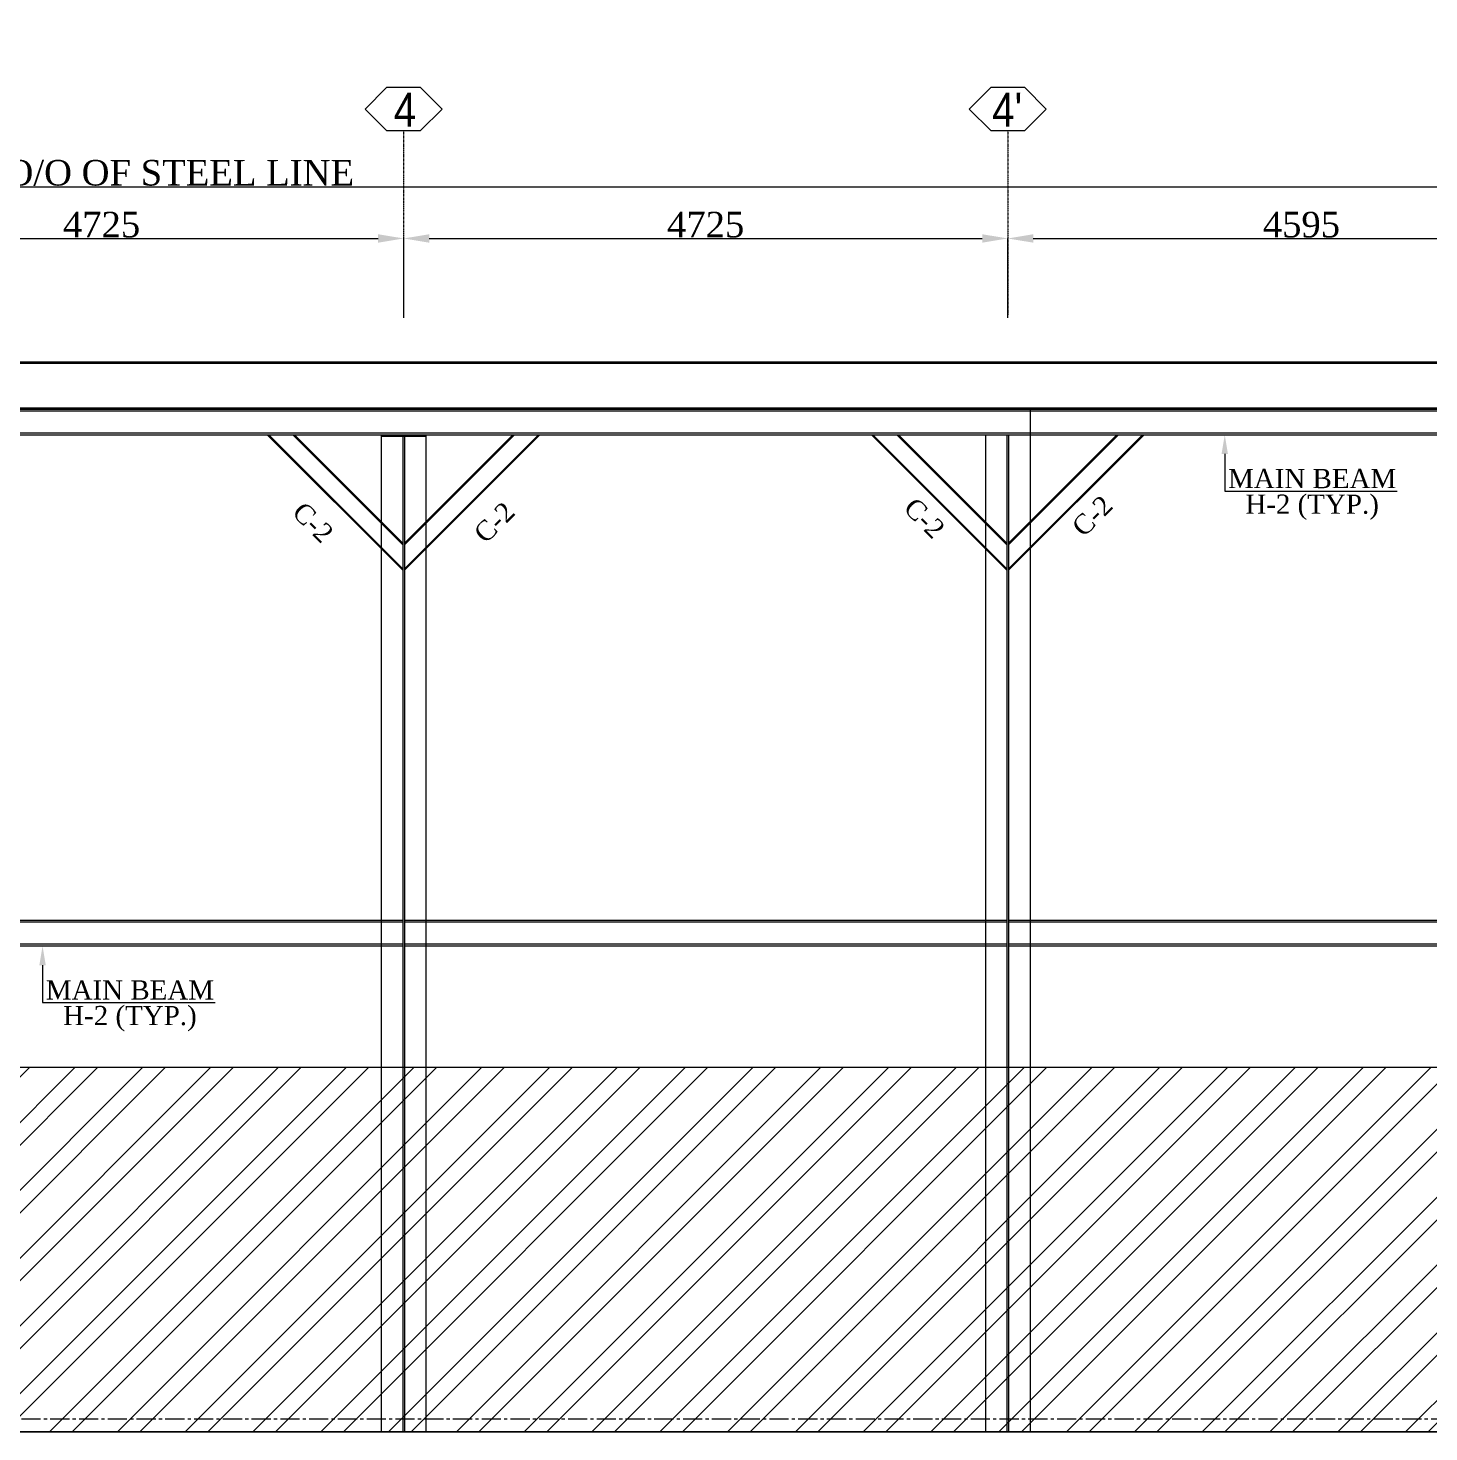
# Model space of a CAD drawing. Header units: millimetres. Extents: x 0 to 13151789, y -1482478 to 0.
# Drawn here: x 12892236 to 12903193, y -1377005 to -1366024 of the extents above; entities that cross this region are included whole.
import ezdxf
from ezdxf.entities.mleader import LeaderData, LeaderLine
from ezdxf.math import Vec2, Vec3

# ---------------------------------------------------------------- set-up
doc = ezdxf.new("R2010")
doc.units = ezdxf.units.MM
doc.header["$LTSCALE"] = 0.4
doc.header["$MEASUREMENT"] = 0
doc.header["$PDMODE"] = 66
for name, pattern in [('CENTER', [2, 1.25, -0.25, 0.25, -0.25]), ('CENTER2', [1.125, 0.75, -0.125, 0.125, -0.125]), ('XKITLINE03', [6, 3, -1, 1, -1])]:
    doc.linetypes.add(name, pattern=pattern)
doc.layers.get('0').update_dxf_attribs({"lineweight": 0})
doc.layers.get('Defpoints').update_dxf_attribs({"lineweight": 0})
for name, color, linetype, lineweight in [('2', 3, 'Continuous', 0), ('Grid', 202, 'CENTER', 0), ('GRIDDIM', 6, 'Continuous', 0), ('Layer 1', 7, 'Continuous', 0), ('Other object type', 1, 'Continuous', 0), ('Outer Line', 1, 'Continuous', 0)]:
    doc.layers.add(name, color=color, linetype=linetype, lineweight=lineweight)
doc.styles.add('ARIAL_', font='arial.ttf')
doc.styles.add('style2', font='ARIALN.TTF')
doc.styles.add('TNROMAN', font='times.ttf')
doc.dimstyles.new('shahid', dxfattribs={"dimtxt": 37.0005, "dimasz": 20, "dimexe": 8, "dimexo": 10, "dimgap": 5, "dimtad": 3, "dimdec": 0, "dimrnd": 1, "dimzin": 0, "dimdsep": 46, "dimtxsty": 'style2', "dimcen": 0.09, "dimclrt": 1, "dimadec": 0, "dimazin": 0, "dimtfac": 1, "dimtdec": 0, "dimtix": 1, "dimtmove": 1, "dimatfit": 3, "dimfxl": 1, "dimtolj": 1, "dimtzin": 0, "dimlwd": 5, "dimlwe": 5, "dimarcsym": 0})

# ---------------------------------------------------------------- blocks, each defined once
blk = doc.blocks.new('*D272')
at = {"layer": 'Defpoints', "color": 0, "lineweight": 0, "transparency": 16777216}
for p in [(12895174, -1367670), (12890449, -1368291), (12895174, -1368291)]:
    blk.add_point(p, dxfattribs=at)
at = {"layer": 'Layer 1', "color": 8, "lineweight": 5, "transparency": 16777216}
for p, q in [((12890449, -1368291), (12890449, -1367670)), ((12890649, -1367670), (12894974, -1367670)), ((12895174, -1368291), (12895174, -1367670))]:
    blk.add_line(p, q, dxfattribs=at)
at = {"layer": 'Layer 1', "color": 8, "lineweight": 0, "transparency": 16777216}
for points in [[(12890649, -1367637), (12890649, -1367703), (12890449, -1367670)], [(12894974, -1367637), (12894974, -1367703), (12895174, -1367670)]]:
    blk.add_solid(points, dxfattribs=at)
at = {"layer": 'Layer 1', "color": 2, "lineweight": 0, "transparency": 16777216, "insert": (12892811, -1367563), "char_height": 200, "attachment_point": 5, "style": 'TNROMAN'}
blk.add_mtext('\\A1;4725', dxfattribs=at)
blk = doc.blocks.new('*D273')
at = {"layer": 'Defpoints', "color": 0, "lineweight": 0, "transparency": 16777216}
for p in [(12899899, -1367670), (12895174, -1368291), (12899899, -1368291)]:
    blk.add_point(p, dxfattribs=at)
at = {"layer": 'Layer 1', "color": 8, "lineweight": 5, "transparency": 16777216}
for p, q in [((12895174, -1368291), (12895174, -1367670)), ((12895374, -1367670), (12899699, -1367670)), ((12899899, -1368291), (12899899, -1367670))]:
    blk.add_line(p, q, dxfattribs=at)
at = {"layer": 'Layer 1', "color": 8, "lineweight": 0, "transparency": 16777216}
for points in [[(12895374, -1367637), (12895374, -1367703), (12895174, -1367670)], [(12899699, -1367637), (12899699, -1367703), (12899899, -1367670)]]:
    blk.add_solid(points, dxfattribs=at)
at = {"layer": 'Layer 1', "color": 2, "lineweight": 0, "transparency": 16777216, "insert": (12897536, -1367563), "char_height": 200, "attachment_point": 5, "style": 'TNROMAN'}
blk.add_mtext('\\A1;4725', dxfattribs=at)
blk = doc.blocks.new('*D274')
at = {"layer": 'Defpoints', "color": 0, "lineweight": 0, "transparency": 16777216}
for p in [(12904494, -1367670), (12899899, -1368291), (12904494, -1368291)]:
    blk.add_point(p, dxfattribs=at)
at = {"layer": 'Layer 1', "color": 8, "lineweight": 5, "transparency": 16777216}
for p, q in [((12899899, -1368291), (12899899, -1367670)), ((12900099, -1367670), (12904294, -1367670)), ((12904494, -1368291), (12904494, -1367670))]:
    blk.add_line(p, q, dxfattribs=at)
at = {"layer": 'Layer 1', "color": 8, "lineweight": 0, "transparency": 16777216}
for points in [[(12900099, -1367637), (12900099, -1367703), (12899899, -1367670)], [(12904294, -1367637), (12904294, -1367703), (12904494, -1367670)]]:
    blk.add_solid(points, dxfattribs=at)
at = {"layer": 'Layer 1', "color": 2, "lineweight": 0, "transparency": 16777216, "insert": (12902196, -1367563), "char_height": 200, "attachment_point": 5, "style": 'TNROMAN'}
blk.add_mtext('\\A1;4595', dxfattribs=at)
blk = doc.blocks.new('*D275')
at = {"layer": 'Defpoints', "color": 0, "lineweight": 0, "transparency": 16777216}
for p in [(12913534, -1367267), (12871038, -1368267), (12913534, -1368267)]:
    blk.add_point(p, dxfattribs=at)
at = {"layer": 'Layer 1', "color": 8, "lineweight": 5, "transparency": 16777216}
for p, q in [((12871038, -1368267), (12871038, -1367267)), ((12871238, -1367267), (12913334, -1367267)), ((12913534, -1368267), (12913534, -1367267))]:
    blk.add_line(p, q, dxfattribs=at)
at = {"layer": 'Layer 1', "color": 8, "lineweight": 0, "transparency": 16777216}
for points in [[(12871238, -1367234), (12871238, -1367301), (12871038, -1367267)], [(12913334, -1367234), (12913334, -1367301), (12913534, -1367267)]]:
    blk.add_solid(points, dxfattribs=at)
at = {"layer": 'Layer 1', "color": 2, "lineweight": 0, "transparency": 16777216, "insert": (12892286, -1367158), "char_height": 200, "attachment_point": 5, "style": 'TNROMAN'}
blk.add_mtext('\\A1;LENGTH : 42496 O/O OF STEEL LINE ', dxfattribs=at)

msp = doc.modelspace()

# ---------------------------------------------------------------- hatches: boundary and pattern name
at = {"layer": 'Other object type', "lineweight": 0}
h = msp.add_hatch(dxfattribs=at)
h.set_pattern_fill('ANSI32', scale=1000)
h.set_pattern_definition([(45, (5260245, -1962668.04), (-265.165043, 265.165043), []), (45, (5260421.76, -1962668.04), (-265.165043, 265.165043), [])])
h.paths.add_polyline_path([(12891143.2, -1375269.1), (12891143.2, -1375885.7), (12889741.4, -1375885.7), (12889741.4, -1375269.1)])
h.paths.add_polyline_path([(12904668.6, -1377004.8), (12904668.6, -1374152.8), (12871037.6, -1374152.8), (12871037.6, -1377004.8)])

# ---------------------------------------------------------------- linework, layer by layer
at = {"lineweight": 0, "ltscale": 0.0025}
for points in [[(12901621.2, -1369354.8), (12901596.2, -1369204.8), (12901571.2, -1369354.8)], [(12892374.6, -1373354.8), (12892349.6, -1373204.8), (12892324.6, -1373354.8)]]:
    msp.add_solid(points, dxfattribs=at)
at = {"layer": '2', "lineweight": 0}
for p, q in [((12900073.6, -1369004.8), (12900073.6, -1377004.8)), ((12894998.6, -1369204.8), (12894998.6, -1377004.8)), ((12895167.6, -1369204.8), (12895167.6, -1377004.8)), ((12895179.6, -1369204.8), (12895179.6, -1377004.8)), ((12895348.6, -1369204.8), (12895348.6, -1377004.8)), ((12899723.6, -1369204.8), (12899723.6, -1377004.8)), ((12899892.6, -1369204.8), (12899892.6, -1377004.8)), ((12899904.6, -1369204.8), (12899904.6, -1377004.8))]:
    msp.add_line(p, q, dxfattribs=at)
at = {"layer": 'Grid', "linetype": 'XKITLINE03', "lineweight": 0}
for p, q in [((12895173.6, -1366825.4), (12895173.6, -1368266.8)), ((12899898.6, -1366825.4), (12899898.6, -1368266.8))]:
    msp.add_line(p, q, dxfattribs=at)
at = {"layer": 'Grid', "linetype": 'XKITLINE03', "lineweight": 0, "ltscale": 350}
for points in [[(12895040.5, -1366825.4), (12895306.8, -1366825.4), (12895474.6, -1366657.6), (12895306.8, -1366489.8), (12895040.5, -1366489.8), (12894872.6, -1366657.6)], [(12899765.5, -1366825.4), (12900031.8, -1366825.4), (12900199.6, -1366657.6), (12900031.8, -1366489.8), (12899765.5, -1366489.8), (12899597.6, -1366657.6)]]:
    msp.add_lwpolyline(points, close=True, dxfattribs=at)
at = {"layer": 'GRIDDIM', "lineweight": 0}
msp.add_line((12894997.6, -1369216.8), (12895349.6, -1369216.8), dxfattribs=at)
at = {"layer": 'Other object type', "color": 4, "lineweight": 0}
for p, q in [((12871037.6, -1368634.8), (12913710.5, -1368634.8)), ((12871037.6, -1368644.8), (12913710.5, -1368644.8)), ((12871037.6, -1368994.8), (12913710.5, -1368994.8))]:
    msp.add_line(p, q, dxfattribs=at)
at = {"layer": 'Other object type', "color": 241, "lineweight": 0}
for p, q in [((12895167.6, -1370265.5), (12894107, -1369204.8)), ((12895167.6, -1370252.8), (12894119.7, -1369204.8)), ((12895167.6, -1370066.1), (12894306.4, -1369204.8)), ((12895167.6, -1370053.4), (12894319.1, -1369204.8)), ((12895179.6, -1370265.5), (12896240.3, -1369204.8)), ((12895179.6, -1370053.4), (12896028.1, -1369204.8)), ((12895179.6, -1370066.1), (12896040.9, -1369204.8)), ((12895179.6, -1370252.8), (12896227.5, -1369204.8)), ((12899892.6, -1370265.5), (12898832, -1369204.8)), ((12899892.6, -1370252.8), (12898844.7, -1369204.8)), ((12899892.6, -1370066.1), (12899031.4, -1369204.8)), ((12899892.6, -1370053.4), (12899044.1, -1369204.8)), ((12899904.6, -1370265.5), (12900965.3, -1369204.8)), ((12899904.6, -1370053.4), (12900753.1, -1369204.8)), ((12899904.6, -1370066.1), (12900765.9, -1369204.8)), ((12899904.6, -1370252.8), (12900952.5, -1369204.8)), ((12871037.6, -1377004.8), (12915613.8, -1377004.8))]:
    msp.add_line(p, q, dxfattribs=at)
at = {"layer": 'Other object type', "color": 0, "lineweight": 0}
for p, q in [((12901596.2, -1369354.8), (12901596.2, -1369645.4)), ((12901596.2, -1369645.4), (12902945.2, -1369645.4)), ((12892349.6, -1373354.8), (12892349.6, -1373645.4)), ((12892349.6, -1373645.4), (12893698.6, -1373645.4))]:
    msp.add_line(p, q, dxfattribs=at)
at = {"layer": 'Other object type', "color": 241, "linetype": 'CENTER2', "lineweight": 0, "ltscale": 500}
msp.add_line((12913709.6, -1376904.8), (12871037.6, -1376904.8), dxfattribs=at)
at = {"layer": 'Other object type', "color": 241, "lineweight": 0}
msp.add_lwpolyline([(12904668.6, -1377004.8), (12871037.6, -1377004.8), (12871037.6, -1374152.8), (12904668.6, -1374152.8), (12904668.6, -1377004.8)], dxfattribs=at)
at = {"layer": 'Outer Line', "lineweight": 0}
for p, q in [((12871037.6, -1369004.8), (12913710.5, -1369004.8)), ((12871037.6, -1369018.8), (12913710.5, -1369018.8)), ((12871037.6, -1369190.8), (12913710.5, -1369190.8)), ((12871037.6, -1369204.8), (12913710.5, -1369204.8)), ((12895167.6, -1373004.8), (12890454.6, -1373004.8)), ((12895167.6, -1373018.8), (12890454.6, -1373018.8)), ((12899892.6, -1373004.8), (12895179.6, -1373004.8)), ((12899795.8, -1373004.8), (12895179.6, -1373004.8)), ((12899892.6, -1373018.8), (12895179.6, -1373018.8)), ((12899795.8, -1373018.8), (12895179.6, -1373018.8)), ((12904487.6, -1373004.8), (12899904.6, -1373004.8)), ((12904487.6, -1373018.8), (12899904.6, -1373018.8)), ((12895167.6, -1373190.8), (12890454.6, -1373190.8)), ((12895167.6, -1373204.8), (12890454.6, -1373204.8)), ((12899892.6, -1373190.8), (12895179.6, -1373190.8)), ((12899795.8, -1373190.8), (12895179.6, -1373190.8)), ((12899892.6, -1373204.8), (12895179.6, -1373204.8)), ((12899795.8, -1373204.8), (12895179.6, -1373204.8)), ((12904487.6, -1373190.8), (12899904.6, -1373190.8)), ((12904487.6, -1373204.8), (12899904.6, -1373204.8))]:
    msp.add_line(p, q, dxfattribs=at)

# ---------------------------------------------------------------- texts
at = {"layer": 'Grid', "color": 2, "lineweight": 0, "style": 'ARIAL_', "width": 0.85}
for s, height, p in [('4', 264.4, (12895097.5, -1366795.3)), ("4'", 264.41, (12899777.5, -1366795.3))]:
    msp.add_text(s, height=height, dxfattribs=at).set_placement(p)

# ---------------------------------------------------------------- dimensions: what is measured, and where the dimension line sits
at = {"layer": 'Layer 1', "color": 0, "lineweight": 0}
dim = msp.add_linear_dim(base=(12913533.6, -1367267.4), p1=(12871037.6, -1368266.8), p2=(12913533.6, -1368266.8), text='LENGTH : <> O/O OF STEEL LINE ', dimstyle='shahid', override={"dimtxt": 200, "dimasz": 200, "dimexe": 0, "dimexo": 0, "dimtxsty": 'TNROMAN', "dimclrd": 8, "dimclre": 8, "dimclrt": 2}, dxfattribs=at)
dim.commit()
dim.dimension.update_dxf_attribs({"geometry": '*D275', "text_midpoint": (12892285.6, -1367157.7)})
for base, p1, p2, picture, middle in [((12895173.6, -1367670), (12890448.6, -1368290.7), (12895173.6, -1368290.7), '*D272', (12892811.1, -1367563)), ((12899898.6, -1367670), (12895173.6, -1368290.7), (12899898.6, -1368290.7), '*D273', (12897536.1, -1367563)), ((12904493.6, -1367670), (12899898.6, -1368290.7), (12904493.6, -1368290.7), '*D274', (12902196.1, -1367563))]:
    dim = msp.add_linear_dim(base=base, p1=p1, p2=p2, dimstyle='shahid', override={"dimtxt": 200, "dimasz": 200, "dimexe": 0, "dimexo": 0, "dimtxsty": 'TNROMAN', "dimclrd": 8, "dimclre": 8, "dimclrt": 2}, dxfattribs=at)
    dim.commit()
    dim.dimension.update_dxf_attribs({"geometry": picture, "text_midpoint": middle})

# ---------------------------------------------------------------- leaders
at = {"layer": 'Outer Line', "color": 0, "lineweight": 0}
ml = msp.add_multileader_mtext('Standard', dxfattribs=at)
ml.set_content('C-2 ', color=7, style='TNROMAN')
ml.set_leader_properties(color=215)
ml.build(insert=Vec2(0, 0))
ml.multileader.update_dxf_attribs({"dogleg_length": 92.4, "arrow_head_size": 50})
ctx = ml.context
ctx.base_point, ctx.char_height, ctx.arrow_head_size, ctx.landing_gap_size, ctx.plane_origin, ctx.plane_x_axis, ctx.plane_y_axis = Vec3(12894317.2, -1369744.8), 150, 50, 50, Vec3(12842552.8, -1323816.9), Vec3(0.7071068, -0.7071068), Vec3(0.7071068, 0.7071068)
ctx.text_align_type = 1
ctx.mtext.insert, ctx.mtext.text_direction, ctx.mtext.rotation, ctx.mtext.width, ctx.mtext.defined_height, ctx.mtext.alignment, ctx.mtext.line_spacing_factor, ctx.mtext.flow_direction = Vec3(12894518.2, -1369837.3), Vec3(0.7071068, -0.7071068), 5.4977871, 2692.609, 304.4, 2, 0.8, 5
ml = msp.add_multileader_mtext('Standard', dxfattribs=at)
ml.set_content('C-2 ', color=7, style='TNROMAN')
ml.set_leader_properties(color=215)
ml.build(insert=Vec2(0, 0))
ml.multileader.update_dxf_attribs({"dogleg_length": 92.4, "arrow_head_size": 50})
ctx = ml.context
ctx.base_point, ctx.char_height, ctx.arrow_head_size, ctx.landing_gap_size, ctx.plane_origin, ctx.plane_x_axis, ctx.plane_y_axis = Vec3(12895736.5, -1370038.3), 150, 50, 50, Vec3(12947794.5, -1323816.9), Vec3(0.7071068, 0.7071068), Vec3(-0.7071068, 0.7071068)
ctx.text_align_type = 1
ctx.mtext.insert, ctx.mtext.text_direction, ctx.mtext.rotation, ctx.mtext.width, ctx.mtext.defined_height, ctx.mtext.alignment, ctx.mtext.line_spacing_factor, ctx.mtext.flow_direction = Vec3(12895829.1, -1369837.3), Vec3(0.7071068, 0.7071068), 0.7853982, 2692.609, 304.4, 2, 0.8, 5
ml = msp.add_multileader_mtext('Standard', dxfattribs=at)
ml.set_content('C-2 ', color=7, style='TNROMAN')
ml.set_leader_properties(color=215)
ml.build(insert=Vec2(0, 0))
ml.multileader.update_dxf_attribs({"dogleg_length": 92.4, "arrow_head_size": 50})
ctx = ml.context
ctx.base_point, ctx.char_height, ctx.arrow_head_size, ctx.landing_gap_size, ctx.plane_origin, ctx.plane_x_axis, ctx.plane_y_axis = Vec3(12899099.6, -1369711.1), 150, 50, 50, Vec3(12847335.1, -1323783.2), Vec3(0.7071068, -0.7071068), Vec3(0.7071068, 0.7071068)
ctx.text_align_type = 1
ctx.mtext.insert, ctx.mtext.text_direction, ctx.mtext.rotation, ctx.mtext.width, ctx.mtext.defined_height, ctx.mtext.alignment, ctx.mtext.line_spacing_factor, ctx.mtext.flow_direction = Vec3(12899300.5, -1369803.6), Vec3(0.7071068, -0.7071068), 5.4977871, 2692.609, 304.4, 2, 0.8, 5
ml = msp.add_multileader_mtext('Standard', dxfattribs=at)
ml.set_content('C-2 ', color=7, style='TNROMAN')
ml.set_leader_properties(color=215)
ml.build(insert=Vec2(0, 0))
ml.multileader.update_dxf_attribs({"dogleg_length": 92.4, "arrow_head_size": 50})
ctx = ml.context
ctx.base_point, ctx.char_height, ctx.arrow_head_size, ctx.landing_gap_size, ctx.plane_origin, ctx.plane_x_axis, ctx.plane_y_axis = Vec3(12900414.2, -1369987.6), 150, 50, 50, Vec3(12952472.2, -1323766.2), Vec3(0.7071068, 0.7071068), Vec3(-0.7071068, 0.7071068)
ctx.text_align_type = 1
ctx.mtext.insert, ctx.mtext.text_direction, ctx.mtext.rotation, ctx.mtext.width, ctx.mtext.defined_height, ctx.mtext.alignment, ctx.mtext.line_spacing_factor, ctx.mtext.flow_direction = Vec3(12900506.7, -1369786.7), Vec3(0.7071068, 0.7071068), 0.7853982, 2692.609, 304.4, 2, 0.8, 5
ml = msp.add_multileader_mtext('Standard', dxfattribs=at)
ml.set_content('C-2 ', color=7, style='TNROMAN')
ml.set_leader_properties(color=215)
ml.build(insert=Vec2(0, 0))
ml.multileader.update_dxf_attribs({"dogleg_length": 92.4, "arrow_head_size": 50})
ctx = ml.context
ctx.base_point, ctx.char_height, ctx.arrow_head_size, ctx.landing_gap_size, ctx.plane_origin, ctx.plane_x_axis, ctx.plane_y_axis = Vec3(12903767.2, -1369744.8), 150, 50, 50, Vec3(12852002.8, -1323816.9), Vec3(0.7071068, -0.7071068), Vec3(0.7071068, 0.7071068)
ctx.text_align_type = 1
ctx.mtext.insert, ctx.mtext.text_direction, ctx.mtext.rotation, ctx.mtext.width, ctx.mtext.defined_height, ctx.mtext.alignment, ctx.mtext.line_spacing_factor, ctx.mtext.flow_direction = Vec3(12903968.2, -1369837.3), Vec3(0.7071068, -0.7071068), 5.4977871, 2692.609, 304.4, 2, 0.8, 5
ml = msp.add_multileader_mtext('Standard', dxfattribs=at)
ml.set_content('MAIN BEAM \\PH-2 (TYP.)', color=7, style='TNROMAN')
ml.set_leader_properties(color=215)
ml.build(insert=Vec2(0, 0))
ml.multileader.update_dxf_attribs({"dogleg_length": 92.4, "arrow_head_size": 50})
ctx = ml.context
ctx.base_point, ctx.char_height, ctx.arrow_head_size, ctx.landing_gap_size, ctx.plane_origin = Vec3(12901590.8, -1369571.7), 150, 50, 50, Vec3(12973558.6, -1365844.7)
ctx.text_align_type = 1
ctx.mtext.insert, ctx.mtext.width, ctx.mtext.defined_height, ctx.mtext.alignment, ctx.mtext.line_spacing_factor, ctx.mtext.flow_direction = Vec3(12902279.6, -1369473), 1346.984, 304.4, 2, 0.8, 5
ml = msp.add_multileader_mtext('Standard', dxfattribs=at)
ml.set_content('MAIN BEAM \\PH-2 (TYP.)', color=7, style='TNROMAN')
ml.set_leader_properties(color=215)
ml.build(insert=Vec2(0, 0))
ml.multileader.update_dxf_attribs({"dogleg_length": 92.4, "arrow_head_size": 50})
ctx = ml.context
ctx.base_point, ctx.char_height, ctx.arrow_head_size, ctx.landing_gap_size, ctx.plane_origin = Vec3(12892344.2, -1373571.7), 150, 50, 50, Vec3(12964312, -1369844.7)
ctx.text_align_type = 1
ctx.mtext.insert, ctx.mtext.width, ctx.mtext.defined_height, ctx.mtext.alignment, ctx.mtext.line_spacing_factor, ctx.mtext.flow_direction = Vec3(12893033, -1373473), 1346.984, 304.4, 2, 0.8, 5

doc.saveas('drawing.dxf')
